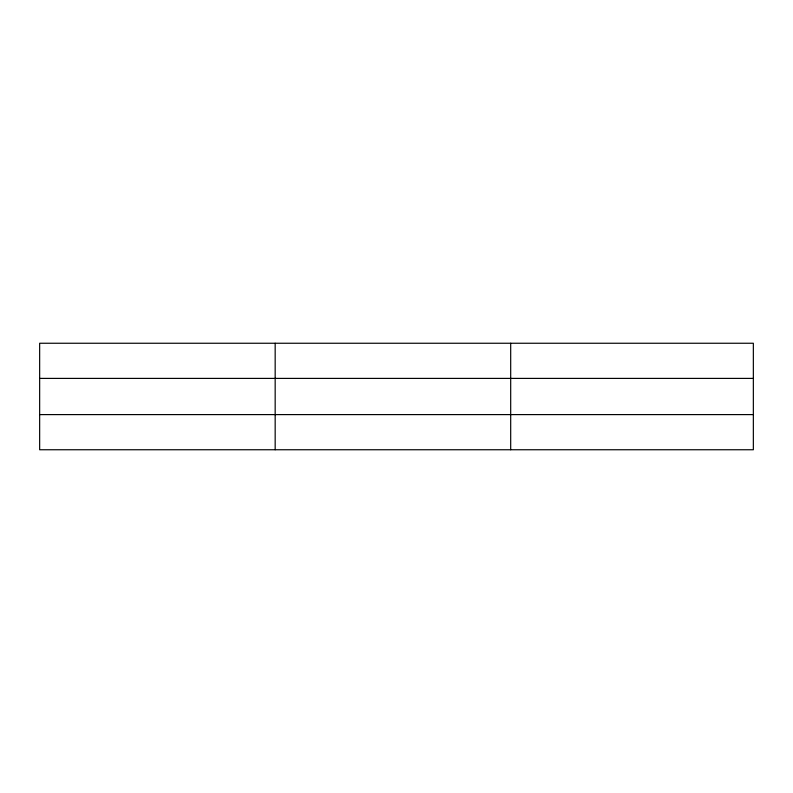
<?xml version="1.0" encoding="UTF-8"?>
<svg xmlns="http://www.w3.org/2000/svg" width="793" height="793" viewBox="0 0 793 793"><rect width="100%" height="100%" fill="white"/><g stroke="black" fill="none" stroke-linecap="round" stroke-linejoin="round"><path stroke-width="1.19" d="M275.171 343.25L275.171 449.75M510.692 343.25L510.692 449.75M753.35 414.6L753.35 449.75L39.65 449.75L39.65 343.25L753.35 343.25L753.35 414.6L39.65 414.6M39.65 378.4L753.35 378.4"/></g></svg>
